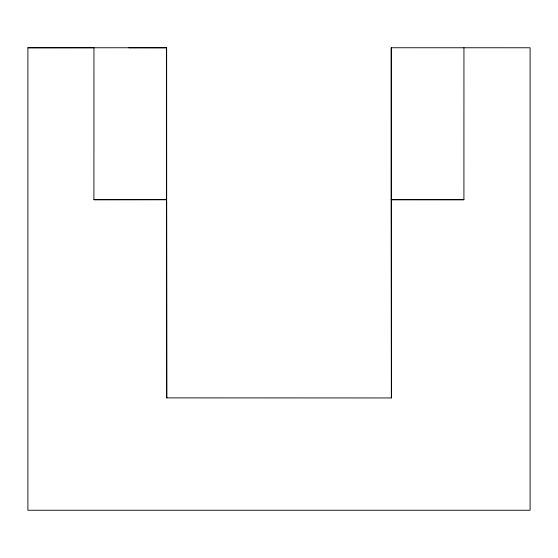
<?xml version="1.0" encoding="UTF-8"?>
<svg xmlns="http://www.w3.org/2000/svg" width="558" height="558" viewBox="0 0 558 558"><rect width="100%" height="100%" fill="white"/><g stroke="black" fill="none" stroke-linecap="round" stroke-linejoin="round"><path stroke-width="0.84" d="M93.932 199.708L166.605 199.68L93.911 199.708L93.96 47.751L27.9 47.772L27.9 510.249L530.1 510.249L530.1 47.772L391.256 47.751L391.221 199.708L463.914 199.722L463.949 47.765M166.591 199.715L166.612 47.751L27.9 47.772M166.612 47.751L166.744 397.952L166.605 199.68M166.612 397.889L391.381 397.952L391.256 47.751M391.221 199.708L463.914 199.722M128.842 47.772L166.772 47.786M391.381 397.952L391.242 199.68"/></g></svg>
